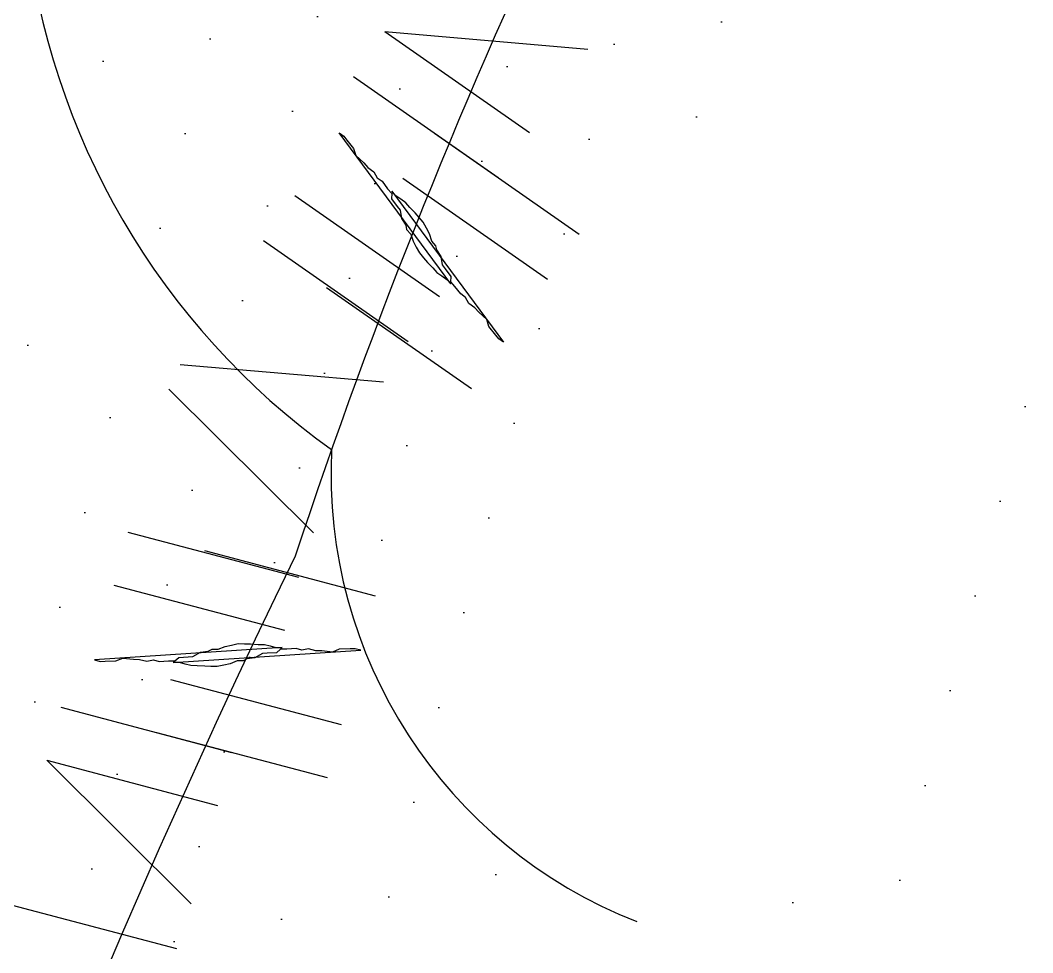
# Model space of a CAD drawing. Extents: x 3694 to 117786, y 20013 to 108631.
# Drawn here: x 25805.3 to 25920.8, y 32984.2 to 33090.6 of the extents above; entities that cross this region are included whole.
import ezdxf

# ---------------------------------------------------------------- set-up
doc = ezdxf.new("R2010")
doc.units = 0
doc.header["$LTSCALE"] = 1000
doc.header["$MEASUREMENT"] = 0
doc.layers.add('家具', color=253, linetype='Continuous')

msp = doc.modelspace()

# ---------------------------------------------------------------- hatches: boundary and pattern name
at = {"layer": '家具'}
h = msp.add_hatch(dxfattribs=at)
h.set_pattern_fill('DOTS', color=8, scale=335.28, angle=-90, style=0)
h.set_pattern_definition([(270, (-1566.307, 12540.708), (-20.955, -10.4775), [0, -20.955])])
edge = h.paths.add_edge_path()
edge.add_spline(control_points=[(25662.78, 31423.88), (25660.95, 31432.93), (25659.17, 31441.96), (25653.73, 31470.37), (25650.3, 31489.66), (25644.36, 31528.06), (25641.9, 31547.1), (25637.31, 31591.67), (25635.43, 31617.28), (25630.67, 31694.98), (25628.65, 31748.09), (25621.73, 31828.79), (25618.79, 31855.84), (25612.72, 31896.46), (25610.41, 31910.01), (25605.13, 31937.08), (25602.13, 31950.67), (25594.77, 31980.14), (25590.33, 31995.87), (25582.63, 32022), (25579.42, 32032.55), (25576.24, 32042.98)], knot_values=[0.007594, 0.007594, 0.007594, 0.007594, 1.009332, 1.009332, 3.166904, 3.166904, 5.324476, 5.324476, 8.146714, 8.146714, 13.786985, 13.786985, 16.607121, 16.607121, 18.017189, 18.017189, 19.427256, 19.427256, 21.1184, 21.1184, 22.28816, 22.28816, 22.28816, 22.28816], degree=3, periodic=0)
edge.add_ellipse((27492.81, 32604.79), major_axis=(-1412.24, 1412.24), ratio=1, start_angle=48.55715, end_angle=61.33744, ccw=False)
edge.add_ellipse((27492.81, 32356.96), major_axis=(-1412.24, 1412.24), ratio=1, start_angle=28.66256, end_angle=41.44285, ccw=False)
edge.add_spline(control_points=[(25576.24, 32918.76), (25579.42, 32929.2), (25582.63, 32939.75), (25590.33, 32965.88), (25594.77, 32981.61), (25602.13, 33011.08), (25605.13, 33024.67), (25610.41, 33051.74), (25612.72, 33065.29), (25618.79, 33105.91), (25621.73, 33132.96), (25626.82, 33192.38), (25628.66, 33224.64), (25630.39, 33256.52)], knot_values=[0.007594, 0.007594, 0.007594, 0.007594, 1.177354, 1.177354, 2.868498, 2.868498, 4.278566, 4.278566, 5.688634, 5.688634, 8.508769, 8.508769, 11.917873, 11.917873, 11.917873, 11.917873], degree=3, periodic=0)
edge.add_ellipse((25636.15, 33278.94), major_axis=(16.38, 16.38), ratio=1, start_angle=210.5825, end_angle=224.1965)
edge.add_ellipse((25771.72, 33642.9), major_axis=(-290.11, 290.11), ratio=1, start_angle=115.6565, end_angle=125.4571)
edge.add_ellipse((24991.43, 33119.5), major_axis=(-510.62, 510.62), ratio=1, start_angle=213.72155, end_angle=234.46982, ccw=False)
edge.add_ellipse((21224.43, 32647.69), major_axis=(-3173.05, 3173.05), ratio=1, start_angle=218.35798, end_angle=229.22468, ccw=False)
edge.add_ellipse((24683.47, 31745.34), major_axis=(-756.09, 756.09), ratio=1, start_angle=220.52221, end_angle=246.00697, ccw=False)
edge.add_ellipse((25763.13, 31635.85), major_axis=(-20.78, 20.78), ratio=1, start_angle=-17.314, end_angle=60.6503)
edge.add_ellipse((26021.41, 31879.25), major_axis=(269.53, 269.53), ratio=1, start_angle=176.2513, end_angle=213.9303)
edge.add_ellipse((26296.87, 31659.29), major_axis=(-269.54, 269.54), ratio=1, start_angle=68.8475, end_angle=70.5636)
edge.add_ellipse((26012.17, 29992.04), major_axis=(1063.44, 1063.44), ratio=1, start_angle=47.25508, end_angle=54.69471)
edge.add_ellipse((25808.49, 31263.72), major_axis=(153.1, 153.1), ratio=1, start_angle=58.2352, end_angle=87.2958)
edge = h.paths.add_edge_path()
edge.add_ellipse((25722.49, 31307.44), major_axis=(-59.62, 59.62), ratio=1, start_angle=82.2821, end_angle=111.8665, ccw=False)
edge.add_ellipse((25771.29, 31335.44), major_axis=(99.2, 99.2), ratio=1, start_angle=154.3192, end_angle=169.3068, ccw=False)
edge.add_ellipse((25896.08, 32846.25), major_axis=(1116.04, 1116.04), ratio=1, start_angle=215.62195, end_angle=236.67588)
edge.add_spline(control_points=[(26215.5, 31300.59), (26215.69, 31298.4), (26216.55, 31288.82), (26217.14, 31278.8), (26217.99, 31269.41)], knot_values=[0, 0, 0, 0, 0.241803, 1.05283, 1.05283, 1.05283, 1.05283], degree=3, periodic=0)
edge.add_ellipse((26255.9, 31272.71), major_axis=(-26.91, 26.91), ratio=1, start_angle=49.7272, end_angle=121.2232)
edge.add_ellipse((25925.72, 35279.25), major_axis=(2868.19, 2868.19), ratio=1, start_angle=221.65955, end_angle=229.54069, ccw=False)
edge = h.paths.add_edge_path()
edge.add_ellipse((25722.49, 33654.3), major_axis=(59.62, 59.62), ratio=1, start_angle=68.1335, end_angle=97.7179, ccw=False)
edge.add_ellipse((25925.72, 29682.5), major_axis=(-2868.19, 2868.19), ratio=1, start_angle=310.4559, end_angle=318.34045, ccw=False)
edge.add_ellipse((26256.08, 33689.01), major_axis=(-26.91, 26.91), ratio=1, start_angle=-31.3236, end_angle=40.0165)
edge.add_spline(control_points=[(26218.17, 33692.31), (26217.83, 33688.62), (26217.56, 33685.18), (26217.31, 33681.92)], knot_values=[0, 0, 0, 0, 0.318986, 0.318986, 0.318986, 0.318986], degree=3, periodic=0)
edge.add_ellipse((25787.82, 30136.05), major_axis=(-2525.63, 2525.63), ratio=1, start_angle=-51.90623, end_angle=-42.87541)
edge = h.paths.add_edge_path()
edge.add_ellipse((25936.38, 33218.45), major_axis=(221.16, 221.16), ratio=1, start_angle=249.068, end_angle=320.144, ccw=False)
edge.add_ellipse((25845.66, 32959.01), major_axis=(-155.45, 155.45), ratio=1, start_angle=155.1189, end_angle=218.1718, ccw=False)
edge.add_ellipse((26469.11, 32583.91), major_axis=(405.32, 405.32), ratio=1, start_angle=117.88643, end_angle=164.47377)
edge.add_ellipse((25759.1, 32002.77), major_axis=(258.82, 258.82), ratio=1, start_angle=319.4937, end_angle=369.8017, ccw=False)
edge.add_ellipse((26033.54, 31769.3), major_axis=(196.09, 196.09), ratio=1, start_angle=323.3076, end_angle=385.9615, ccw=False)
edge.add_ellipse((25947.61, 31313.07), major_axis=(433.68, 433.68), ratio=1, start_angle=340.12182, end_angle=369.01888, ccw=False)
edge.add_ellipse((10815.44, 32429.69), major_axis=(-11109.23, 11109.23), ratio=1, start_angle=221.285609, end_angle=221.875833, ccw=False)
edge.add_spline(control_points=[(26493.26, 31411.9), (26486.23, 31411.45), (26479.08, 31411.35), (26471.58, 31411.63)], knot_values=[2.29351, 2.29351, 2.29351, 2.29351, 2.979733, 2.979733, 2.979733, 2.979733], degree=3, periodic=0)
edge.add_spline(control_points=[(26471.58, 31411.63), (26467.36, 31411.79), (26456, 31412.52), (26440.03, 31414.58), (26443.69, 31428.33), (26439.95, 31432.1), (26437.17, 31433.68)], knot_values=[2.979733, 2.979733, 2.979733, 2.979733, 3.365456, 3.990522, 4.278466, 4.605763, 4.605763, 4.605763, 4.605763], degree=3, periodic=0)
edge.add_spline(control_points=[(26437.17, 31433.68), (26434.39, 31435.26), (26430.81, 31436.41), (26427.23, 31437.56)], knot_values=[4.605763, 4.605763, 4.605763, 4.605763, 4.934211, 4.934211, 4.934211, 4.934211], degree=3, periodic=0)
edge.add_ellipse((26012.17, 29992.04), major_axis=(-1063.44, 1063.44), ratio=1, start_angle=-61.02051, end_angle=-52.79563)
edge.add_ellipse((26083.49, 31751.85), major_axis=(-212.58, 212.58), ratio=1, start_angle=161.1869, end_angle=194.3664)
edge.add_ellipse((26083.4, 31433.23), major_axis=(217.18, 217.18), ratio=1, start_angle=347.5897, end_angle=388.9748)
edge.add_ellipse((25731.36, 31559.84), major_axis=(331.09, 331.09), ratio=1, start_angle=336.1037, end_angle=362.1536)
edge.add_ellipse((26298.48, 31544.49), major_axis=(-308.61, 308.61), ratio=1, start_angle=-10.2604, end_angle=-2.0534)
edge.add_spline(control_points=[(26001.12, 31863.96), (25992.17, 31856.91), (25969.73, 31839.24), (25979.5, 31902.48), (25956.49, 31937.54), (25929.27, 31997.14), (25961.86, 32062.77), (25942.62, 32144.53), (25926.68, 32231.36), (25867, 32267.5), (25858.38, 32323.05), (25825.52, 32311.22), (25824.03, 32328.39), (25823.35, 32337.33)], knot_values=[28.726228, 28.726228, 28.726228, 28.726228, 29.65137, 31.045535, 32.970907, 34.80046, 37.537981, 40.132447, 43.737998, 46.299248, 47.538816, 48.20545, 48.984057, 48.984057, 48.984057, 48.984057], degree=3, periodic=0)
edge.add_ellipse((32110.24, 32499.07), major_axis=(-4446.97, 4446.97), ratio=1, start_angle=42.846266, end_angle=46.473696, ccw=False)
edge.add_spline(control_points=[(25825.72, 32735.41), (25827.12, 32749.3), (25830.3, 32773.8), (25873.86, 32804.82), (25894.59, 32873.4), (25930.04, 32937.04), (25918.78, 33008.53), (25955.54, 33031.18), (25987.9, 33118.04), (25988.47, 33096.8)], knot_values=[0, 0, 0, 0, 1.426784, 2.507846, 5.446644, 8.794162, 10.36551, 12.195062, 14.476347, 14.476347, 14.476347, 14.476347], degree=3, periodic=0)
edge.add_ellipse((25595.37, 33351.18), major_axis=(-331.09, 331.09), ratio=1, start_angle=192.0923, end_angle=216.81)
edge.add_ellipse((25910.2, 33553.27), major_axis=(217.18, 217.18), ratio=1, start_angle=253.939, end_angle=295.324)
edge.add_ellipse((25981.51, 33242.73), major_axis=(-212.58, 212.58), ratio=1, start_angle=268.5473, end_angle=274.8553)
edge.add_ellipse((26015.71, 34854.62), major_axis=(-983.78, 983.78), ratio=1, start_angle=141.58816, end_angle=151.91197)
edge.add_spline(control_points=[(26420.43, 33523.52), (26425.94, 33525.33), (26431.45, 33527.14), (26434.04, 33530.52)], knot_values=[4.42753, 4.42753, 4.42753, 4.42753, 4.934211, 4.934211, 4.934211, 4.934211], degree=3, periodic=0)
edge.add_ellipse((25941.61, 33650.24), major_axis=(-358.34, 358.34), ratio=1, start_angle=172.1836, end_angle=211.3352, ccw=False)
h = msp.add_hatch(dxfattribs=at)
h.set_pattern_fill('DOTS', color=8, scale=178.816, angle=-75.176, style=0)
h.set_pattern_definition([(255.176, (7759.612, 27199.551), (-12.2337153, -2.5426225), [0, -11.176])])
edge = h.paths.add_edge_path(flags=17)
edge.add_ellipse((25774.3, 33090.61), major_axis=(-23.26, 23.26), ratio=1, start_angle=182.6054, end_angle=232.4016)
edge.add_ellipse((25890.19, 33110.43), major_axis=(59.9, 59.9), ratio=1, start_angle=145.6008, end_angle=189.3416)
edge.add_ellipse((25840.79, 33088.2), major_axis=(-32.95, 32.95), ratio=1, start_angle=70.0976, end_angle=135.0171, ccw=False)
edge = h.paths.add_edge_path(flags=17)
edge.add_ellipse((26482.88, 32815.35), major_axis=(481.37, 481.37), ratio=1, start_angle=115.58827, end_angle=116.32292, ccw=False)
edge.add_ellipse((25895.61, 33038.87), major_axis=(38.8, 38.8), ratio=1, start_angle=132.1423, end_angle=203.6366)
edge.add_ellipse((25868.37, 32967.64), major_axis=(-15.13, 15.13), ratio=1, start_angle=-64.8218, end_angle=72.1862)
edge.add_ellipse((25925.11, 33007.88), major_axis=(-64.2, 64.2), ratio=1, start_angle=28.7109, end_angle=78.4325, ccw=False)
edge = h.paths.add_edge_path()
edge.add_ellipse((26097.69, 32987.55), major_axis=(-242.04, 242.04), ratio=1, start_angle=-26.2846, end_angle=23.3258, ccw=False)
edge.add_spline(control_points=[(25987.86, 33311.75), (25997.22, 33316.08), (26009.13, 33321.59), (26015.99, 33313.95), (26017.25, 33311.97)], knot_values=[0, 0, 0, 0, 1.422385, 1.810205, 1.810205, 1.810205, 1.810205], degree=3, periodic=0)
edge.add_ellipse((26482.88, 32815.35), major_axis=(481.37, 481.37), ratio=1, start_angle=88.15451, end_angle=92.74736)
edge.add_ellipse((26068.39, 32980.85), major_axis=(216.1, 216.1), ratio=1, start_angle=62.0105, end_angle=113.1092)
edge.add_ellipse((26200.64, 32878.76), major_axis=(331.35, 331.35), ratio=1, start_angle=107.547, end_angle=150.4325)
edge.add_ellipse((26734.63, 32591.75), major_axis=(706.38, 706.38), ratio=1, start_angle=125.64913, end_angle=128.25362)
edge.add_spline(control_points=[(25742.58, 32709.11), (25738.94, 32709.9), (25728.59, 32714.87), (25728.79, 32726.92), (25728.92, 32735.05)], knot_values=[0, 0, 0, 0, 0.581976, 1.791185, 1.791185, 1.791185, 1.791185], degree=3, periodic=0)
edge.add_ellipse((26227.64, 32861.2), major_axis=(-363.75, 363.75), ratio=1, start_angle=15.5696, end_angle=59.1958, ccw=False)
edge = h.paths.add_edge_path()
edge.add_spline(control_points=[(25770.76, 32721.98), (25765.22, 32716.2), (25757.52, 32708.17), (25745.69, 32708.43), (25742.58, 32709.11)], knot_values=[1.791185, 1.791185, 1.791185, 1.791185, 3.069002, 3.567392, 3.567392, 3.567392, 3.567392], degree=3, periodic=0)
edge.add_ellipse((26734.63, 32591.75), major_axis=(706.38, 706.38), ratio=1, start_angle=125.64913, end_angle=128.25362, ccw=False)
edge.add_ellipse((25518.62, 33078.03), major_axis=(281.07, 281.07), ratio=1, start_angle=260.4096, end_angle=304.1078)
edge.add_ellipse((25554.97, 33238.84), major_axis=(300.8, 300.8), ratio=1, start_angle=281.3182, end_angle=319.6193)
edge.add_ellipse((26482.88, 32815.35), major_axis=(-481.37, 481.37), ratio=1, start_angle=-1.84549, end_angle=2.74736, ccw=False)
edge.add_spline(control_points=[(26017.25, 33311.97), (26019.16, 33308.97), (26023.49, 33297.46), (26024, 33287.16), (26024.34, 33280.25)], knot_values=[1.810205, 1.810205, 1.810205, 1.810205, 2.398758, 3.598447, 3.598447, 3.598447, 3.598447], degree=3, periodic=0)
edge.add_ellipse((25636.17, 33260.92), major_axis=(-274.82, 274.82), ratio=1, start_angle=183.0275, end_angle=227.8513, ccw=False)
edge.add_ellipse((25621.13, 32986.96), major_axis=(-215.18, 215.18), ratio=1, start_angle=164.4537, end_angle=227.6435, ccw=False)

# ---------------------------------------------------------------- linework, layer by layer
at = {"layer": '家具', "color": 8, "linetype": 'Continuous'}
for p, q in [((25846.88, 33089.29, 0), (25870.04, 33087.29, 0)), ((25846.88, 33089.29, 0), (25863.38, 33077.76, 0)), ((25846.88, 33089.29, 0), (25870.04, 33087.29, 0)), ((25846.88, 33089.29, 0), (25863.38, 33077.76, 0)), ((25846.88, 33089.29, 0), (25870.04, 33087.29, 0)), ((25846.88, 33089.29, 0), (25863.38, 33077.76, 0)), ((25846.88, 33089.29, 0), (25863.38, 33077.76, 0)), ((25843.29, 33084.16, 0), (25859.8, 33072.63, 0)), ((25843.29, 33084.16, 0), (25859.8, 33072.63, 0)), ((25843.29, 33084.16, 0), (25859.8, 33072.63, 0)), ((25843.29, 33084.16, 0), (25859.8, 33072.63, 0)), ((25841.66, 33077.73, 0), (25842.22, 33077.34, 0)), ((25854.4, 33060.49, 0), (25841.66, 33077.73, 0)), ((25841.66, 33077.73, 0), (25842.22, 33077.34, 0)), ((25854.4, 33060.49, 0), (25841.66, 33077.73, 0)), ((25841.66, 33077.73, 0), (25842.22, 33077.34, 0)), ((25854.4, 33060.49, 0), (25841.66, 33077.73, 0)), ((25841.66, 33077.73, 0), (25842.22, 33077.34, 0)), ((25854.4, 33060.49, 0), (25841.66, 33077.73, 0)), ((25842.22, 33077.34, 0), (25842.54, 33076.9, 0)), ((25842.22, 33077.34, 0), (25842.54, 33076.9, 0)), ((25842.22, 33077.34, 0), (25842.54, 33076.9, 0)), ((25842.22, 33077.34, 0), (25842.54, 33076.9, 0)), ((25852.54, 33077.69, 0), (25869.04, 33066.16, 0)), ((25852.54, 33077.69, 0), (25869.04, 33066.16, 0)), ((25852.54, 33077.69, 0), (25869.04, 33066.16, 0)), ((25852.54, 33077.69, 0), (25869.04, 33066.16, 0)), ((25842.54, 33076.9, 0), (25843.32, 33075.94, 0)), ((25842.54, 33076.9, 0), (25843.32, 33075.94, 0)), ((25842.54, 33076.9, 0), (25843.32, 33075.94, 0)), ((25842.54, 33076.9, 0), (25843.32, 33075.94, 0)), ((25843.32, 33075.94, 0), (25843.59, 33075.13, 0)), ((25843.32, 33075.94, 0), (25843.59, 33075.13, 0)), ((25843.32, 33075.94, 0), (25843.59, 33075.13, 0)), ((25843.32, 33075.94, 0), (25843.59, 33075.13, 0)), ((25843.59, 33075.13, 0), (25844.47, 33074.3, 0)), ((25843.59, 33075.13, 0), (25844.47, 33074.3, 0)), ((25843.59, 33075.13, 0), (25844.47, 33074.3, 0)), ((25843.59, 33075.13, 0), (25844.47, 33074.3, 0)), ((25844.47, 33074.3, 0), (25844.93, 33073.77, 0)), ((25844.47, 33074.3, 0), (25844.93, 33073.77, 0)), ((25844.47, 33074.3, 0), (25844.93, 33073.77, 0)), ((25844.47, 33074.3, 0), (25844.93, 33073.77, 0)), ((25844.93, 33073.77, 0), (25845.63, 33073.28, 0)), ((25844.93, 33073.77, 0), (25845.63, 33073.28, 0)), ((25844.93, 33073.77, 0), (25845.63, 33073.28, 0)), ((25844.93, 33073.77, 0), (25845.63, 33073.28, 0)), ((25845.63, 33073.28, 0), (25846, 33072.61, 0)), ((25845.63, 33073.28, 0), (25846, 33072.61, 0)), ((25845.63, 33073.28, 0), (25846, 33072.61, 0)), ((25845.63, 33073.28, 0), (25846, 33072.61, 0)), ((25846, 33072.61, 0), (25846.56, 33072.22, 0)), ((25846, 33072.61, 0), (25846.56, 33072.22, 0)), ((25846, 33072.61, 0), (25846.56, 33072.22, 0)), ((25846, 33072.61, 0), (25846.56, 33072.22, 0)), ((25846.56, 33072.22, 0), (25847.2, 33071.35, 0)), ((25846.56, 33072.22, 0), (25847.2, 33071.35, 0)), ((25846.56, 33072.22, 0), (25847.2, 33071.35, 0)), ((25846.56, 33072.22, 0), (25847.2, 33071.35, 0)), ((25848.95, 33072.56, 0), (25865.45, 33061.03, 0)), ((25848.95, 33072.56, 0), (25865.45, 33061.03, 0)), ((25848.95, 33072.56, 0), (25865.45, 33061.03, 0)), ((25848.95, 33072.56, 0), (25865.45, 33061.03, 0)), ((25853.13, 33059.01, 0), (25836.63, 33070.54, 0)), ((25853.13, 33059.01, 0), (25836.63, 33070.54, 0)), ((25853.13, 33059.01, 0), (25836.63, 33070.54, 0)), ((25853.13, 33059.01, 0), (25836.63, 33070.54, 0)), ((25847.2, 33071.35, 0), (25847.66, 33070.82, 0)), ((25847.2, 33071.35, 0), (25847.66, 33070.82, 0)), ((25847.2, 33071.35, 0), (25847.66, 33070.82, 0)), ((25847.2, 33071.35, 0), (25847.66, 33070.82, 0)), ((25847.66, 33070.82, 0), (25847.65, 33070.21, 0)), ((25847.66, 33070.82, 0), (25847.65, 33070.21, 0)), ((25847.66, 33070.82, 0), (25847.65, 33070.21, 0)), ((25847.66, 33070.82, 0), (25847.65, 33070.21, 0)), ((25848.15, 33070.55, 0), (25847.68, 33071.08, 0)), ((25847.68, 33071.08, 0), (25860.43, 33053.84, 0)), ((25848.15, 33070.55, 0), (25847.68, 33071.08, 0)), ((25847.68, 33071.08, 0), (25860.43, 33053.84, 0)), ((25848.15, 33070.55, 0), (25847.68, 33071.08, 0)), ((25847.68, 33071.08, 0), (25860.43, 33053.84, 0)), ((25848.15, 33070.55, 0), (25847.68, 33071.08, 0)), ((25847.68, 33071.08, 0), (25860.43, 33053.84, 0)), ((25848.71, 33070.15, 0), (25848.15, 33070.55, 0)), ((25848.71, 33070.15, 0), (25848.15, 33070.55, 0)), ((25848.71, 33070.15, 0), (25848.15, 33070.55, 0)), ((25848.71, 33070.15, 0), (25848.15, 33070.55, 0)), ((25847.65, 33070.21, 0), (25848.29, 33069.34, 0)), ((25847.65, 33070.21, 0), (25848.29, 33069.34, 0)), ((25847.65, 33070.21, 0), (25848.29, 33069.34, 0)), ((25847.65, 33070.21, 0), (25848.29, 33069.34, 0)), ((25848.29, 33069.34, 0), (25848.62, 33068.91, 0)), ((25848.29, 33069.34, 0), (25848.62, 33068.91, 0)), ((25848.29, 33069.34, 0), (25848.62, 33068.91, 0)), ((25848.29, 33069.34, 0), (25848.62, 33068.91, 0)), ((25849.27, 33069.76, 0), (25848.71, 33070.15, 0)), ((25849.27, 33069.76, 0), (25848.71, 33070.15, 0)), ((25849.27, 33069.76, 0), (25848.71, 33070.15, 0)), ((25849.27, 33069.76, 0), (25848.71, 33070.15, 0)), ((25849.73, 33069.23, 0), (25849.27, 33069.76, 0)), ((25849.73, 33069.23, 0), (25849.27, 33069.76, 0)), ((25849.73, 33069.23, 0), (25849.27, 33069.76, 0)), ((25849.73, 33069.23, 0), (25849.27, 33069.76, 0)), ((25850.33, 33068.6, 0), (25849.73, 33069.23, 0)), ((25850.33, 33068.6, 0), (25849.73, 33069.23, 0)), ((25850.33, 33068.6, 0), (25849.73, 33069.23, 0)), ((25850.33, 33068.6, 0), (25849.73, 33069.23, 0)), ((25848.62, 33068.91, 0), (25848.78, 33067.96, 0)), ((25848.62, 33068.91, 0), (25848.78, 33067.96, 0)), ((25848.62, 33068.91, 0), (25848.78, 33067.96, 0)), ((25848.62, 33068.91, 0), (25848.78, 33067.96, 0)), ((25850.79, 33068.07, 0), (25850.33, 33068.6, 0)), ((25850.79, 33068.07, 0), (25850.33, 33068.6, 0)), ((25850.79, 33068.07, 0), (25850.33, 33068.6, 0)), ((25850.79, 33068.07, 0), (25850.33, 33068.6, 0)), ((25851.25, 33067.54, 0), (25850.79, 33068.07, 0)), ((25851.25, 33067.54, 0), (25850.79, 33068.07, 0)), ((25851.25, 33067.54, 0), (25850.79, 33068.07, 0)), ((25851.25, 33067.54, 0), (25850.79, 33068.07, 0)), ((25848.78, 33067.96, 0), (25849.29, 33067.19, 0)), ((25848.78, 33067.96, 0), (25849.29, 33067.19, 0)), ((25848.78, 33067.96, 0), (25849.29, 33067.19, 0)), ((25848.78, 33067.96, 0), (25849.29, 33067.19, 0)), ((25849.29, 33067.19, 0), (25849.37, 33066.71, 0)), ((25849.29, 33067.19, 0), (25849.37, 33066.71, 0)), ((25849.29, 33067.19, 0), (25849.37, 33066.71, 0)), ((25849.29, 33067.19, 0), (25849.37, 33066.71, 0)), ((25851.62, 33066.87, 0), (25851.25, 33067.54, 0)), ((25851.62, 33066.87, 0), (25851.25, 33067.54, 0)), ((25851.62, 33066.87, 0), (25851.25, 33067.54, 0)), ((25851.62, 33066.87, 0), (25851.25, 33067.54, 0)), ((25851.98, 33066.2, 0), (25851.62, 33066.87, 0)), ((25851.98, 33066.2, 0), (25851.62, 33066.87, 0)), ((25851.98, 33066.2, 0), (25851.62, 33066.87, 0)), ((25851.98, 33066.2, 0), (25851.62, 33066.87, 0)), ((25849.37, 33066.71, 0), (25849.83, 33066.18, 0)), ((25849.37, 33066.71, 0), (25849.83, 33066.18, 0)), ((25849.37, 33066.71, 0), (25849.83, 33066.18, 0)), ((25849.37, 33066.71, 0), (25849.83, 33066.18, 0)), ((25849.83, 33066.18, 0), (25850.1, 33065.37, 0)), ((25849.83, 33066.18, 0), (25850.1, 33065.37, 0)), ((25849.83, 33066.18, 0), (25850.1, 33065.37, 0)), ((25849.83, 33066.18, 0), (25850.1, 33065.37, 0)), ((25852.25, 33065.39, 0), (25851.98, 33066.2, 0)), ((25852.25, 33065.39, 0), (25851.98, 33066.2, 0)), ((25852.25, 33065.39, 0), (25851.98, 33066.2, 0)), ((25852.25, 33065.39, 0), (25851.98, 33066.2, 0)), ((25849.55, 33053.88, 0), (25833.05, 33065.41, 0)), ((25849.55, 33053.88, 0), (25833.05, 33065.41, 0)), ((25849.55, 33053.88, 0), (25833.05, 33065.41, 0)), ((25849.55, 33053.88, 0), (25833.05, 33065.41, 0)), ((25850.1, 33065.37, 0), (25850.47, 33064.7, 0)), ((25850.1, 33065.37, 0), (25850.47, 33064.7, 0)), ((25850.1, 33065.37, 0), (25850.47, 33064.7, 0)), ((25850.1, 33065.37, 0), (25850.47, 33064.7, 0)), ((25850.47, 33064.7, 0), (25850.83, 33064.03, 0)), ((25850.47, 33064.7, 0), (25850.83, 33064.03, 0)), ((25850.47, 33064.7, 0), (25850.83, 33064.03, 0)), ((25850.47, 33064.7, 0), (25850.83, 33064.03, 0)), ((25852.71, 33064.86, 0), (25852.25, 33065.39, 0)), ((25852.71, 33064.86, 0), (25852.25, 33065.39, 0)), ((25852.71, 33064.86, 0), (25852.25, 33065.39, 0)), ((25852.71, 33064.86, 0), (25852.25, 33065.39, 0)), ((25852.8, 33064.38, 0), (25852.71, 33064.86, 0)), ((25852.8, 33064.38, 0), (25852.71, 33064.86, 0)), ((25852.8, 33064.38, 0), (25852.71, 33064.86, 0)), ((25852.8, 33064.38, 0), (25852.71, 33064.86, 0)), ((25850.83, 33064.03, 0), (25851.29, 33063.49, 0)), ((25850.83, 33064.03, 0), (25851.29, 33063.49, 0)), ((25850.83, 33064.03, 0), (25851.29, 33063.49, 0)), ((25850.83, 33064.03, 0), (25851.29, 33063.49, 0)), ((25851.29, 33063.49, 0), (25851.75, 33062.96, 0)), ((25851.29, 33063.49, 0), (25851.75, 33062.96, 0)), ((25851.29, 33063.49, 0), (25851.75, 33062.96, 0)), ((25851.29, 33063.49, 0), (25851.75, 33062.96, 0)), ((25853.3, 33063.61, 0), (25852.8, 33064.38, 0)), ((25853.3, 33063.61, 0), (25852.8, 33064.38, 0)), ((25853.3, 33063.61, 0), (25852.8, 33064.38, 0)), ((25853.3, 33063.61, 0), (25852.8, 33064.38, 0)), ((25853.47, 33062.66, 0), (25853.3, 33063.61, 0)), ((25853.47, 33062.66, 0), (25853.3, 33063.61, 0)), ((25853.47, 33062.66, 0), (25853.3, 33063.61, 0)), ((25853.47, 33062.66, 0), (25853.3, 33063.61, 0)), ((25851.75, 33062.96, 0), (25852.36, 33062.33, 0)), ((25851.75, 33062.96, 0), (25852.36, 33062.33, 0)), ((25851.75, 33062.96, 0), (25852.36, 33062.33, 0)), ((25851.75, 33062.96, 0), (25852.36, 33062.33, 0)), ((25852.36, 33062.33, 0), (25852.82, 33061.8, 0)), ((25852.36, 33062.33, 0), (25852.82, 33061.8, 0)), ((25852.36, 33062.33, 0), (25852.82, 33061.8, 0)), ((25852.36, 33062.33, 0), (25852.82, 33061.8, 0)), ((25853.79, 33062.23, 0), (25853.47, 33062.66, 0)), ((25853.79, 33062.23, 0), (25853.47, 33062.66, 0)), ((25853.79, 33062.23, 0), (25853.47, 33062.66, 0)), ((25853.79, 33062.23, 0), (25853.47, 33062.66, 0)), ((25852.82, 33061.8, 0), (25853.38, 33061.41, 0)), ((25852.82, 33061.8, 0), (25853.38, 33061.41, 0)), ((25852.82, 33061.8, 0), (25853.38, 33061.41, 0)), ((25852.82, 33061.8, 0), (25853.38, 33061.41, 0)), ((25853.38, 33061.41, 0), (25853.94, 33061.02, 0)), ((25853.38, 33061.41, 0), (25853.94, 33061.02, 0)), ((25853.38, 33061.41, 0), (25853.94, 33061.02, 0)), ((25853.38, 33061.41, 0), (25853.94, 33061.02, 0)), ((25854.43, 33061.36, 0), (25853.79, 33062.23, 0)), ((25854.43, 33061.36, 0), (25853.79, 33062.23, 0)), ((25854.43, 33061.36, 0), (25853.79, 33062.23, 0)), ((25854.43, 33061.36, 0), (25853.79, 33062.23, 0)), ((25854.42, 33060.74, 0), (25854.43, 33061.36, 0)), ((25854.42, 33060.74, 0), (25854.43, 33061.36, 0)), ((25854.42, 33060.74, 0), (25854.43, 33061.36, 0)), ((25854.42, 33060.74, 0), (25854.43, 33061.36, 0)), ((25840.24, 33060.1, 0), (25856.75, 33048.57, 0)), ((25840.24, 33060.1, 0), (25856.75, 33048.57, 0)), ((25840.24, 33060.1, 0), (25856.75, 33048.57, 0)), ((25840.24, 33060.1, 0), (25856.75, 33048.57, 0)), ((25853.94, 33061.02, 0), (25854.4, 33060.49, 0)), ((25853.94, 33061.02, 0), (25854.4, 33060.49, 0)), ((25853.94, 33061.02, 0), (25854.4, 33060.49, 0)), ((25853.94, 33061.02, 0), (25854.4, 33060.49, 0)), ((25854.88, 33060.21, 0), (25854.42, 33060.74, 0)), ((25854.88, 33060.21, 0), (25854.42, 33060.74, 0)), ((25854.88, 33060.21, 0), (25854.42, 33060.74, 0)), ((25854.88, 33060.21, 0), (25854.42, 33060.74, 0)), ((25855.53, 33059.35, 0), (25854.88, 33060.21, 0)), ((25855.53, 33059.35, 0), (25854.88, 33060.21, 0)), ((25855.53, 33059.35, 0), (25854.88, 33060.21, 0)), ((25855.53, 33059.35, 0), (25854.88, 33060.21, 0)), ((25856.09, 33058.95, 0), (25855.53, 33059.35, 0)), ((25856.09, 33058.95, 0), (25855.53, 33059.35, 0)), ((25856.09, 33058.95, 0), (25855.53, 33059.35, 0)), ((25856.09, 33058.95, 0), (25855.53, 33059.35, 0)), ((25856.45, 33058.28, 0), (25856.09, 33058.95, 0)), ((25856.45, 33058.28, 0), (25856.09, 33058.95, 0)), ((25856.45, 33058.28, 0), (25856.09, 33058.95, 0)), ((25856.45, 33058.28, 0), (25856.09, 33058.95, 0)), ((25857.15, 33057.79, 0), (25856.45, 33058.28, 0)), ((25857.15, 33057.79, 0), (25856.45, 33058.28, 0)), ((25857.15, 33057.79, 0), (25856.45, 33058.28, 0)), ((25857.15, 33057.79, 0), (25856.45, 33058.28, 0)), ((25857.61, 33057.26, 0), (25857.15, 33057.79, 0)), ((25857.61, 33057.26, 0), (25857.15, 33057.79, 0)), ((25857.61, 33057.26, 0), (25857.15, 33057.79, 0)), ((25857.61, 33057.26, 0), (25857.15, 33057.79, 0)), ((25858.5, 33056.44, 0), (25857.61, 33057.26, 0)), ((25858.5, 33056.44, 0), (25857.61, 33057.26, 0)), ((25858.5, 33056.44, 0), (25857.61, 33057.26, 0)), ((25858.5, 33056.44, 0), (25857.61, 33057.26, 0)), ((25858.76, 33055.63, 0), (25858.5, 33056.44, 0)), ((25858.76, 33055.63, 0), (25858.5, 33056.44, 0)), ((25858.76, 33055.63, 0), (25858.5, 33056.44, 0)), ((25858.76, 33055.63, 0), (25858.5, 33056.44, 0)), ((25859.55, 33054.66, 0), (25858.76, 33055.63, 0)), ((25859.55, 33054.66, 0), (25858.76, 33055.63, 0)), ((25859.55, 33054.66, 0), (25858.76, 33055.63, 0)), ((25859.55, 33054.66, 0), (25858.76, 33055.63, 0)), ((25859.87, 33054.23, 0), (25859.55, 33054.66, 0)), ((25859.87, 33054.23, 0), (25859.55, 33054.66, 0)), ((25859.87, 33054.23, 0), (25859.55, 33054.66, 0)), ((25859.87, 33054.23, 0), (25859.55, 33054.66, 0)), ((25860.43, 33053.84, 0), (25859.87, 33054.23, 0)), ((25860.43, 33053.84, 0), (25859.87, 33054.23, 0)), ((25860.43, 33053.84, 0), (25859.87, 33054.23, 0)), ((25860.43, 33053.84, 0), (25859.87, 33054.23, 0)), ((25823.55, 33051.32, 0), (25846.71, 33049.32, 0)), ((25823.55, 33051.32, 0), (25846.71, 33049.32, 0)), ((25823.55, 33051.32, 0), (25846.71, 33049.32, 0)), ((25822.24, 33048.5, 0), (25838.73, 33032.11, 0)), ((25822.24, 33048.5, 0), (25838.73, 33032.11, 0)), ((25822.24, 33048.5, 0), (25838.73, 33032.11, 0)), ((25837.08, 33027, 0), (25817.62, 33032.15, 0)), ((25837.08, 33027, 0), (25817.62, 33032.15, 0)), ((25837.08, 33027, 0), (25817.62, 33032.15, 0)), ((25837.08, 33027, 0), (25817.62, 33032.15, 0)), ((25826.32, 33030.08, 0), (25845.78, 33024.93, 0)), ((25826.32, 33030.08, 0), (25845.78, 33024.93, 0)), ((25826.32, 33030.08, 0), (25845.78, 33024.93, 0)), ((25826.32, 33030.08, 0), (25845.78, 33024.93, 0)), ((25835.48, 33020.95, 0), (25816.02, 33026.1, 0)), ((25835.48, 33020.95, 0), (25816.02, 33026.1, 0)), ((25835.48, 33020.95, 0), (25816.02, 33026.1, 0)), ((25835.48, 33020.95, 0), (25816.02, 33026.1, 0)), ((25835.17, 33019.02, 0), (25813.77, 33017.62, 0)), ((25835.17, 33019.02, 0), (25813.77, 33017.62, 0)), ((25835.17, 33019.02, 0), (25813.77, 33017.62, 0)), ((25835.17, 33019.02, 0), (25813.77, 33017.62, 0)), ((25822.75, 33017.31, 0), (25844.14, 33018.72, 0)), ((25822.75, 33017.31, 0), (25844.14, 33018.72, 0)), ((25822.75, 33017.31, 0), (25844.14, 33018.72, 0)), ((25822.75, 33017.31, 0), (25844.14, 33018.72, 0)), ((25825, 33018, 0), (25825.84, 33018.49, 0)), ((25825, 33018, 0), (25825.84, 33018.49, 0)), ((25825, 33018, 0), (25825.84, 33018.49, 0)), ((25825, 33018, 0), (25825.84, 33018.49, 0)), ((25825.84, 33018.49, 0), (25826.75, 33018.6, 0)), ((25825.84, 33018.49, 0), (25826.75, 33018.6, 0)), ((25825.84, 33018.49, 0), (25826.75, 33018.6, 0)), ((25825.84, 33018.49, 0), (25826.75, 33018.6, 0)), ((25826.75, 33018.6, 0), (25827.17, 33018.84, 0)), ((25826.75, 33018.6, 0), (25827.17, 33018.84, 0)), ((25826.75, 33018.6, 0), (25827.17, 33018.84, 0)), ((25826.75, 33018.6, 0), (25827.17, 33018.84, 0)), ((25827.17, 33018.84, 0), (25827.87, 33018.83, 0)), ((25827.17, 33018.84, 0), (25827.87, 33018.83, 0)), ((25827.17, 33018.84, 0), (25827.87, 33018.83, 0)), ((25827.17, 33018.84, 0), (25827.87, 33018.83, 0)), ((25827.87, 33018.83, 0), (25828.66, 33019.16, 0)), ((25827.87, 33018.83, 0), (25828.66, 33019.16, 0)), ((25827.87, 33018.83, 0), (25828.66, 33019.16, 0)), ((25827.87, 33018.83, 0), (25828.66, 33019.16, 0)), ((25828.66, 33019.16, 0), (25829.41, 33019.31, 0)), ((25828.66, 33019.16, 0), (25829.41, 33019.31, 0)), ((25828.66, 33019.16, 0), (25829.41, 33019.31, 0)), ((25828.66, 33019.16, 0), (25829.41, 33019.31, 0)), ((25829.41, 33019.31, 0), (25830.16, 33019.47, 0)), ((25829.41, 33019.31, 0), (25830.16, 33019.47, 0)), ((25829.41, 33019.31, 0), (25830.16, 33019.47, 0)), ((25829.41, 33019.31, 0), (25830.16, 33019.47, 0)), ((25830.16, 33019.47, 0), (25830.86, 33019.46, 0)), ((25830.16, 33019.47, 0), (25830.86, 33019.46, 0)), ((25830.16, 33019.47, 0), (25830.86, 33019.46, 0)), ((25830.16, 33019.47, 0), (25830.86, 33019.46, 0)), ((25830.86, 33019.46, 0), (25831.57, 33019.45, 0)), ((25830.86, 33019.46, 0), (25831.57, 33019.45, 0)), ((25830.86, 33019.46, 0), (25831.57, 33019.45, 0)), ((25830.86, 33019.46, 0), (25831.57, 33019.45, 0)), ((25831.57, 33019.45, 0), (25832.44, 33019.39, 0)), ((25831.57, 33019.45, 0), (25832.44, 33019.39, 0)), ((25831.57, 33019.45, 0), (25832.44, 33019.39, 0)), ((25831.57, 33019.45, 0), (25832.44, 33019.39, 0)), ((25832.44, 33019.39, 0), (25833.14, 33019.38, 0)), ((25832.44, 33019.39, 0), (25833.14, 33019.38, 0)), ((25832.44, 33019.39, 0), (25833.14, 33019.38, 0)), ((25832.44, 33019.39, 0), (25833.14, 33019.38, 0)), ((25833.45, 33018.37, 0), (25832.91, 33018.33, 0)), ((25833.45, 33018.37, 0), (25832.91, 33018.33, 0)), ((25833.45, 33018.37, 0), (25832.91, 33018.33, 0)), ((25833.45, 33018.37, 0), (25832.91, 33018.33, 0)), ((25833.14, 33019.38, 0), (25833.8, 33019.21, 0)), ((25833.14, 33019.38, 0), (25833.8, 33019.21, 0)), ((25833.14, 33019.38, 0), (25833.8, 33019.21, 0)), ((25833.14, 33019.38, 0), (25833.8, 33019.21, 0)), ((25834.52, 33018.44, 0), (25833.45, 33018.37, 0)), ((25834.52, 33018.44, 0), (25833.45, 33018.37, 0)), ((25834.52, 33018.44, 0), (25833.45, 33018.37, 0)), ((25834.52, 33018.44, 0), (25833.45, 33018.37, 0)), ((25833.8, 33019.21, 0), (25834.46, 33019.03, 0)), ((25833.8, 33019.21, 0), (25834.46, 33019.03, 0)), ((25833.8, 33019.21, 0), (25834.46, 33019.03, 0)), ((25833.8, 33019.21, 0), (25834.46, 33019.03, 0)), ((25834.46, 33019.03, 0), (25835.17, 33019.02, 0)), ((25834.46, 33019.03, 0), (25835.17, 33019.02, 0)), ((25834.46, 33019.03, 0), (25835.17, 33019.02, 0)), ((25834.46, 33019.03, 0), (25835.17, 33019.02, 0)), ((25834.98, 33018.84, 0), (25834.52, 33018.44, 0)), ((25834.98, 33018.84, 0), (25834.52, 33018.44, 0)), ((25834.98, 33018.84, 0), (25834.52, 33018.44, 0)), ((25834.98, 33018.84, 0), (25834.52, 33018.44, 0)), ((25835.69, 33018.84, 0), (25834.98, 33018.84, 0)), ((25835.69, 33018.84, 0), (25834.98, 33018.84, 0)), ((25835.69, 33018.84, 0), (25834.98, 33018.84, 0)), ((25835.69, 33018.84, 0), (25834.98, 33018.84, 0)), ((25836.77, 33018.9, 0), (25835.69, 33018.84, 0)), ((25836.77, 33018.9, 0), (25835.69, 33018.84, 0)), ((25836.77, 33018.9, 0), (25835.69, 33018.84, 0)), ((25836.77, 33018.9, 0), (25835.69, 33018.84, 0)), ((25837.43, 33018.73, 0), (25836.77, 33018.9, 0)), ((25837.43, 33018.73, 0), (25836.77, 33018.9, 0)), ((25837.43, 33018.73, 0), (25836.77, 33018.9, 0)), ((25837.43, 33018.73, 0), (25836.77, 33018.9, 0)), ((25838.17, 33018.88, 0), (25837.43, 33018.73, 0)), ((25838.17, 33018.88, 0), (25837.43, 33018.73, 0)), ((25838.17, 33018.88, 0), (25837.43, 33018.73, 0)), ((25838.17, 33018.88, 0), (25837.43, 33018.73, 0)), ((25839, 33018.66, 0), (25838.17, 33018.88, 0)), ((25839, 33018.66, 0), (25838.17, 33018.88, 0)), ((25839, 33018.66, 0), (25838.17, 33018.88, 0)), ((25839, 33018.66, 0), (25838.17, 33018.88, 0)), ((25839.7, 33018.65, 0), (25839, 33018.66, 0)), ((25839.7, 33018.65, 0), (25839, 33018.66, 0)), ((25839.7, 33018.65, 0), (25839, 33018.66, 0)), ((25839.7, 33018.65, 0), (25839, 33018.66, 0)), ((25840.9, 33018.51, 0), (25839.7, 33018.65, 0)), ((25840.9, 33018.51, 0), (25839.7, 33018.65, 0)), ((25840.9, 33018.51, 0), (25839.7, 33018.65, 0)), ((25840.9, 33018.51, 0), (25839.7, 33018.65, 0)), ((25841.69, 33018.83, 0), (25840.9, 33018.51, 0)), ((25841.69, 33018.83, 0), (25840.9, 33018.51, 0)), ((25841.69, 33018.83, 0), (25840.9, 33018.51, 0)), ((25841.69, 33018.83, 0), (25840.9, 33018.51, 0)), ((25842.94, 33018.86, 0), (25841.69, 33018.83, 0)), ((25842.94, 33018.86, 0), (25841.69, 33018.83, 0)), ((25842.94, 33018.86, 0), (25841.69, 33018.83, 0)), ((25842.94, 33018.86, 0), (25841.69, 33018.83, 0)), ((25843.48, 33018.89, 0), (25842.94, 33018.86, 0)), ((25843.48, 33018.89, 0), (25842.94, 33018.86, 0)), ((25843.48, 33018.89, 0), (25842.94, 33018.86, 0)), ((25843.48, 33018.89, 0), (25842.94, 33018.86, 0)), ((25844.14, 33018.72, 0), (25843.48, 33018.89, 0)), ((25844.14, 33018.72, 0), (25843.48, 33018.89, 0)), ((25844.14, 33018.72, 0), (25843.48, 33018.89, 0)), ((25844.14, 33018.72, 0), (25843.48, 33018.89, 0)), ((25813.77, 33017.62, 0), (25814.43, 33017.45, 0)), ((25813.77, 33017.62, 0), (25814.43, 33017.45, 0)), ((25813.77, 33017.62, 0), (25814.43, 33017.45, 0)), ((25813.77, 33017.62, 0), (25814.43, 33017.45, 0)), ((25814.43, 33017.45, 0), (25814.97, 33017.48, 0)), ((25814.43, 33017.45, 0), (25814.97, 33017.48, 0)), ((25814.43, 33017.45, 0), (25814.97, 33017.48, 0)), ((25814.43, 33017.45, 0), (25814.97, 33017.48, 0)), ((25814.97, 33017.48, 0), (25816.22, 33017.5, 0)), ((25814.97, 33017.48, 0), (25816.22, 33017.5, 0)), ((25814.97, 33017.48, 0), (25816.22, 33017.5, 0)), ((25814.97, 33017.48, 0), (25816.22, 33017.5, 0)), ((25816.22, 33017.5, 0), (25817.01, 33017.83, 0)), ((25816.22, 33017.5, 0), (25817.01, 33017.83, 0)), ((25816.22, 33017.5, 0), (25817.01, 33017.83, 0)), ((25816.22, 33017.5, 0), (25817.01, 33017.83, 0)), ((25817.01, 33017.83, 0), (25818.21, 33017.68, 0)), ((25817.01, 33017.83, 0), (25818.21, 33017.68, 0)), ((25817.01, 33017.83, 0), (25818.21, 33017.68, 0)), ((25817.01, 33017.83, 0), (25818.21, 33017.68, 0)), ((25818.21, 33017.68, 0), (25818.91, 33017.67, 0)), ((25818.21, 33017.68, 0), (25818.91, 33017.67, 0)), ((25818.21, 33017.68, 0), (25818.91, 33017.67, 0)), ((25818.21, 33017.68, 0), (25818.91, 33017.67, 0)), ((25818.91, 33017.67, 0), (25819.74, 33017.46, 0)), ((25818.91, 33017.67, 0), (25819.74, 33017.46, 0)), ((25818.91, 33017.67, 0), (25819.74, 33017.46, 0)), ((25818.91, 33017.67, 0), (25819.74, 33017.46, 0)), ((25819.74, 33017.46, 0), (25820.48, 33017.61, 0)), ((25819.74, 33017.46, 0), (25820.48, 33017.61, 0)), ((25819.74, 33017.46, 0), (25820.48, 33017.61, 0)), ((25819.74, 33017.46, 0), (25820.48, 33017.61, 0)), ((25820.48, 33017.61, 0), (25821.14, 33017.44, 0)), ((25820.48, 33017.61, 0), (25821.14, 33017.44, 0)), ((25820.48, 33017.61, 0), (25821.14, 33017.44, 0)), ((25820.48, 33017.61, 0), (25821.14, 33017.44, 0)), ((25821.14, 33017.44, 0), (25822.22, 33017.5, 0)), ((25821.14, 33017.44, 0), (25822.22, 33017.5, 0)), ((25821.14, 33017.44, 0), (25822.22, 33017.5, 0)), ((25821.14, 33017.44, 0), (25822.22, 33017.5, 0)), ((25822.22, 33017.5, 0), (25822.93, 33017.49, 0)), ((25822.22, 33017.5, 0), (25822.93, 33017.49, 0)), ((25822.22, 33017.5, 0), (25822.93, 33017.49, 0)), ((25822.22, 33017.5, 0), (25822.93, 33017.49, 0)), ((25823.45, 33017.3, 0), (25822.75, 33017.31, 0)), ((25823.45, 33017.3, 0), (25822.75, 33017.31, 0)), ((25823.45, 33017.3, 0), (25822.75, 33017.31, 0)), ((25823.45, 33017.3, 0), (25822.75, 33017.31, 0)), ((25822.93, 33017.49, 0), (25823.39, 33017.9, 0)), ((25822.93, 33017.49, 0), (25823.39, 33017.9, 0)), ((25822.93, 33017.49, 0), (25823.39, 33017.9, 0)), ((25822.93, 33017.49, 0), (25823.39, 33017.9, 0)), ((25823.39, 33017.9, 0), (25824.46, 33017.97, 0)), ((25823.39, 33017.9, 0), (25824.46, 33017.97, 0)), ((25823.39, 33017.9, 0), (25824.46, 33017.97, 0)), ((25823.39, 33017.9, 0), (25824.46, 33017.97, 0)), ((25824.11, 33017.13, 0), (25823.45, 33017.3, 0)), ((25824.11, 33017.13, 0), (25823.45, 33017.3, 0)), ((25824.11, 33017.13, 0), (25823.45, 33017.3, 0)), ((25824.11, 33017.13, 0), (25823.45, 33017.3, 0)), ((25824.46, 33017.97, 0), (25825, 33018, 0)), ((25824.46, 33017.97, 0), (25825, 33018, 0)), ((25824.46, 33017.97, 0), (25825, 33018, 0)), ((25824.46, 33017.97, 0), (25825, 33018, 0)), ((25830.04, 33017.5, 0), (25829.25, 33017.18, 0)), ((25830.04, 33017.5, 0), (25829.25, 33017.18, 0)), ((25830.04, 33017.5, 0), (25829.25, 33017.18, 0)), ((25830.04, 33017.5, 0), (25829.25, 33017.18, 0)), ((25830.74, 33017.49, 0), (25830.04, 33017.5, 0)), ((25830.74, 33017.49, 0), (25830.04, 33017.5, 0)), ((25830.74, 33017.49, 0), (25830.04, 33017.5, 0)), ((25830.74, 33017.49, 0), (25830.04, 33017.5, 0)), ((25831.16, 33017.74, 0), (25830.74, 33017.49, 0)), ((25831.16, 33017.74, 0), (25830.74, 33017.49, 0)), ((25831.16, 33017.74, 0), (25830.74, 33017.49, 0)), ((25831.16, 33017.74, 0), (25830.74, 33017.49, 0)), ((25832.07, 33017.85, 0), (25831.16, 33017.74, 0)), ((25832.07, 33017.85, 0), (25831.16, 33017.74, 0)), ((25832.07, 33017.85, 0), (25831.16, 33017.74, 0)), ((25832.07, 33017.85, 0), (25831.16, 33017.74, 0)), ((25832.91, 33018.33, 0), (25832.07, 33017.85, 0)), ((25832.91, 33018.33, 0), (25832.07, 33017.85, 0)), ((25832.91, 33018.33, 0), (25832.07, 33017.85, 0)), ((25832.91, 33018.33, 0), (25832.07, 33017.85, 0)), ((25824.77, 33016.96, 0), (25824.11, 33017.13, 0)), ((25824.77, 33016.96, 0), (25824.11, 33017.13, 0)), ((25824.77, 33016.96, 0), (25824.11, 33017.13, 0)), ((25824.77, 33016.96, 0), (25824.11, 33017.13, 0)), ((25825.47, 33016.95, 0), (25824.77, 33016.96, 0)), ((25825.47, 33016.95, 0), (25824.77, 33016.96, 0)), ((25825.47, 33016.95, 0), (25824.77, 33016.96, 0)), ((25825.47, 33016.95, 0), (25824.77, 33016.96, 0)), ((25826.34, 33016.89, 0), (25825.47, 33016.95, 0)), ((25826.34, 33016.89, 0), (25825.47, 33016.95, 0)), ((25826.34, 33016.89, 0), (25825.47, 33016.95, 0)), ((25826.34, 33016.89, 0), (25825.47, 33016.95, 0)), ((25827.05, 33016.88, 0), (25826.34, 33016.89, 0)), ((25827.05, 33016.88, 0), (25826.34, 33016.89, 0)), ((25827.05, 33016.88, 0), (25826.34, 33016.89, 0)), ((25827.05, 33016.88, 0), (25826.34, 33016.89, 0)), ((25827.75, 33016.87, 0), (25827.05, 33016.88, 0)), ((25827.75, 33016.87, 0), (25827.05, 33016.88, 0)), ((25827.75, 33016.87, 0), (25827.05, 33016.88, 0)), ((25827.75, 33016.87, 0), (25827.05, 33016.88, 0)), ((25828.5, 33017.03, 0), (25827.75, 33016.87, 0)), ((25828.5, 33017.03, 0), (25827.75, 33016.87, 0)), ((25828.5, 33017.03, 0), (25827.75, 33016.87, 0)), ((25828.5, 33017.03, 0), (25827.75, 33016.87, 0)), ((25829.25, 33017.18, 0), (25828.5, 33017.03, 0)), ((25829.25, 33017.18, 0), (25828.5, 33017.03, 0)), ((25829.25, 33017.18, 0), (25828.5, 33017.03, 0)), ((25829.25, 33017.18, 0), (25828.5, 33017.03, 0)), ((25822.43, 33015.39, 0), (25841.89, 33010.24, 0)), ((25822.43, 33015.39, 0), (25841.89, 33010.24, 0)), ((25822.43, 33015.39, 0), (25841.89, 33010.24, 0)), ((25822.43, 33015.39, 0), (25841.89, 33010.24, 0)), ((25809.92, 33012.21, 0), (25829.38, 33007.06, 0)), ((25809.92, 33012.21, 0), (25829.38, 33007.06, 0)), ((25809.92, 33012.21, 0), (25829.38, 33007.06, 0)), ((25809.92, 33012.21, 0), (25829.38, 33007.06, 0)), ((25820.83, 33009.34, 0), (25840.29, 33004.19, 0)), ((25820.83, 33009.34, 0), (25840.29, 33004.19, 0)), ((25820.83, 33009.34, 0), (25840.29, 33004.19, 0)), ((25820.83, 33009.34, 0), (25840.29, 33004.19, 0)), ((25808.32, 33006.16, 0), (25827.78, 33001.01, 0)), ((25808.32, 33006.16, 0), (25827.78, 33001.01, 0)), ((25808.32, 33006.16, 0), (25824.8, 32989.78, 0)), ((25808.32, 33006.16, 0), (25827.78, 33001.01, 0)), ((25808.32, 33006.16, 0), (25824.8, 32989.78, 0)), ((25808.32, 33006.16, 0), (25827.78, 33001.01, 0)), ((25808.32, 33006.16, 0), (25824.8, 32989.78, 0)), ((25823.16, 32984.66, 0), (25803.7, 32989.81, 0)), ((25823.16, 32984.66, 0), (25803.7, 32989.81, 0)), ((25823.16, 32984.66, 0), (25803.7, 32989.81, 0)), ((25823.16, 32984.66, 0), (25803.7, 32989.81, 0))]:
    msp.add_line(p, q, dxfattribs=at)
at = {"layer": '家具'}
for centre, radius, start, end in [((26482.88, 32815.35, 0), 680.77, 133.15451, 161.66948), ((25890.19, 33110.43, 0), 84.72, 186.1055, 234.3416), ((25895.61, 33038.87, 0), 54.87, 177.1423, 248.6366), ((26734.63, 32591.75, 0), 998.97, 154.01448, 173.25362), ((25621.13, 32986.96, 0), 304.32, 299.4537, 2.6435)]:
    msp.add_arc(centre, radius, start, end, dxfattribs=at)

doc.saveas('drawing.dxf')
